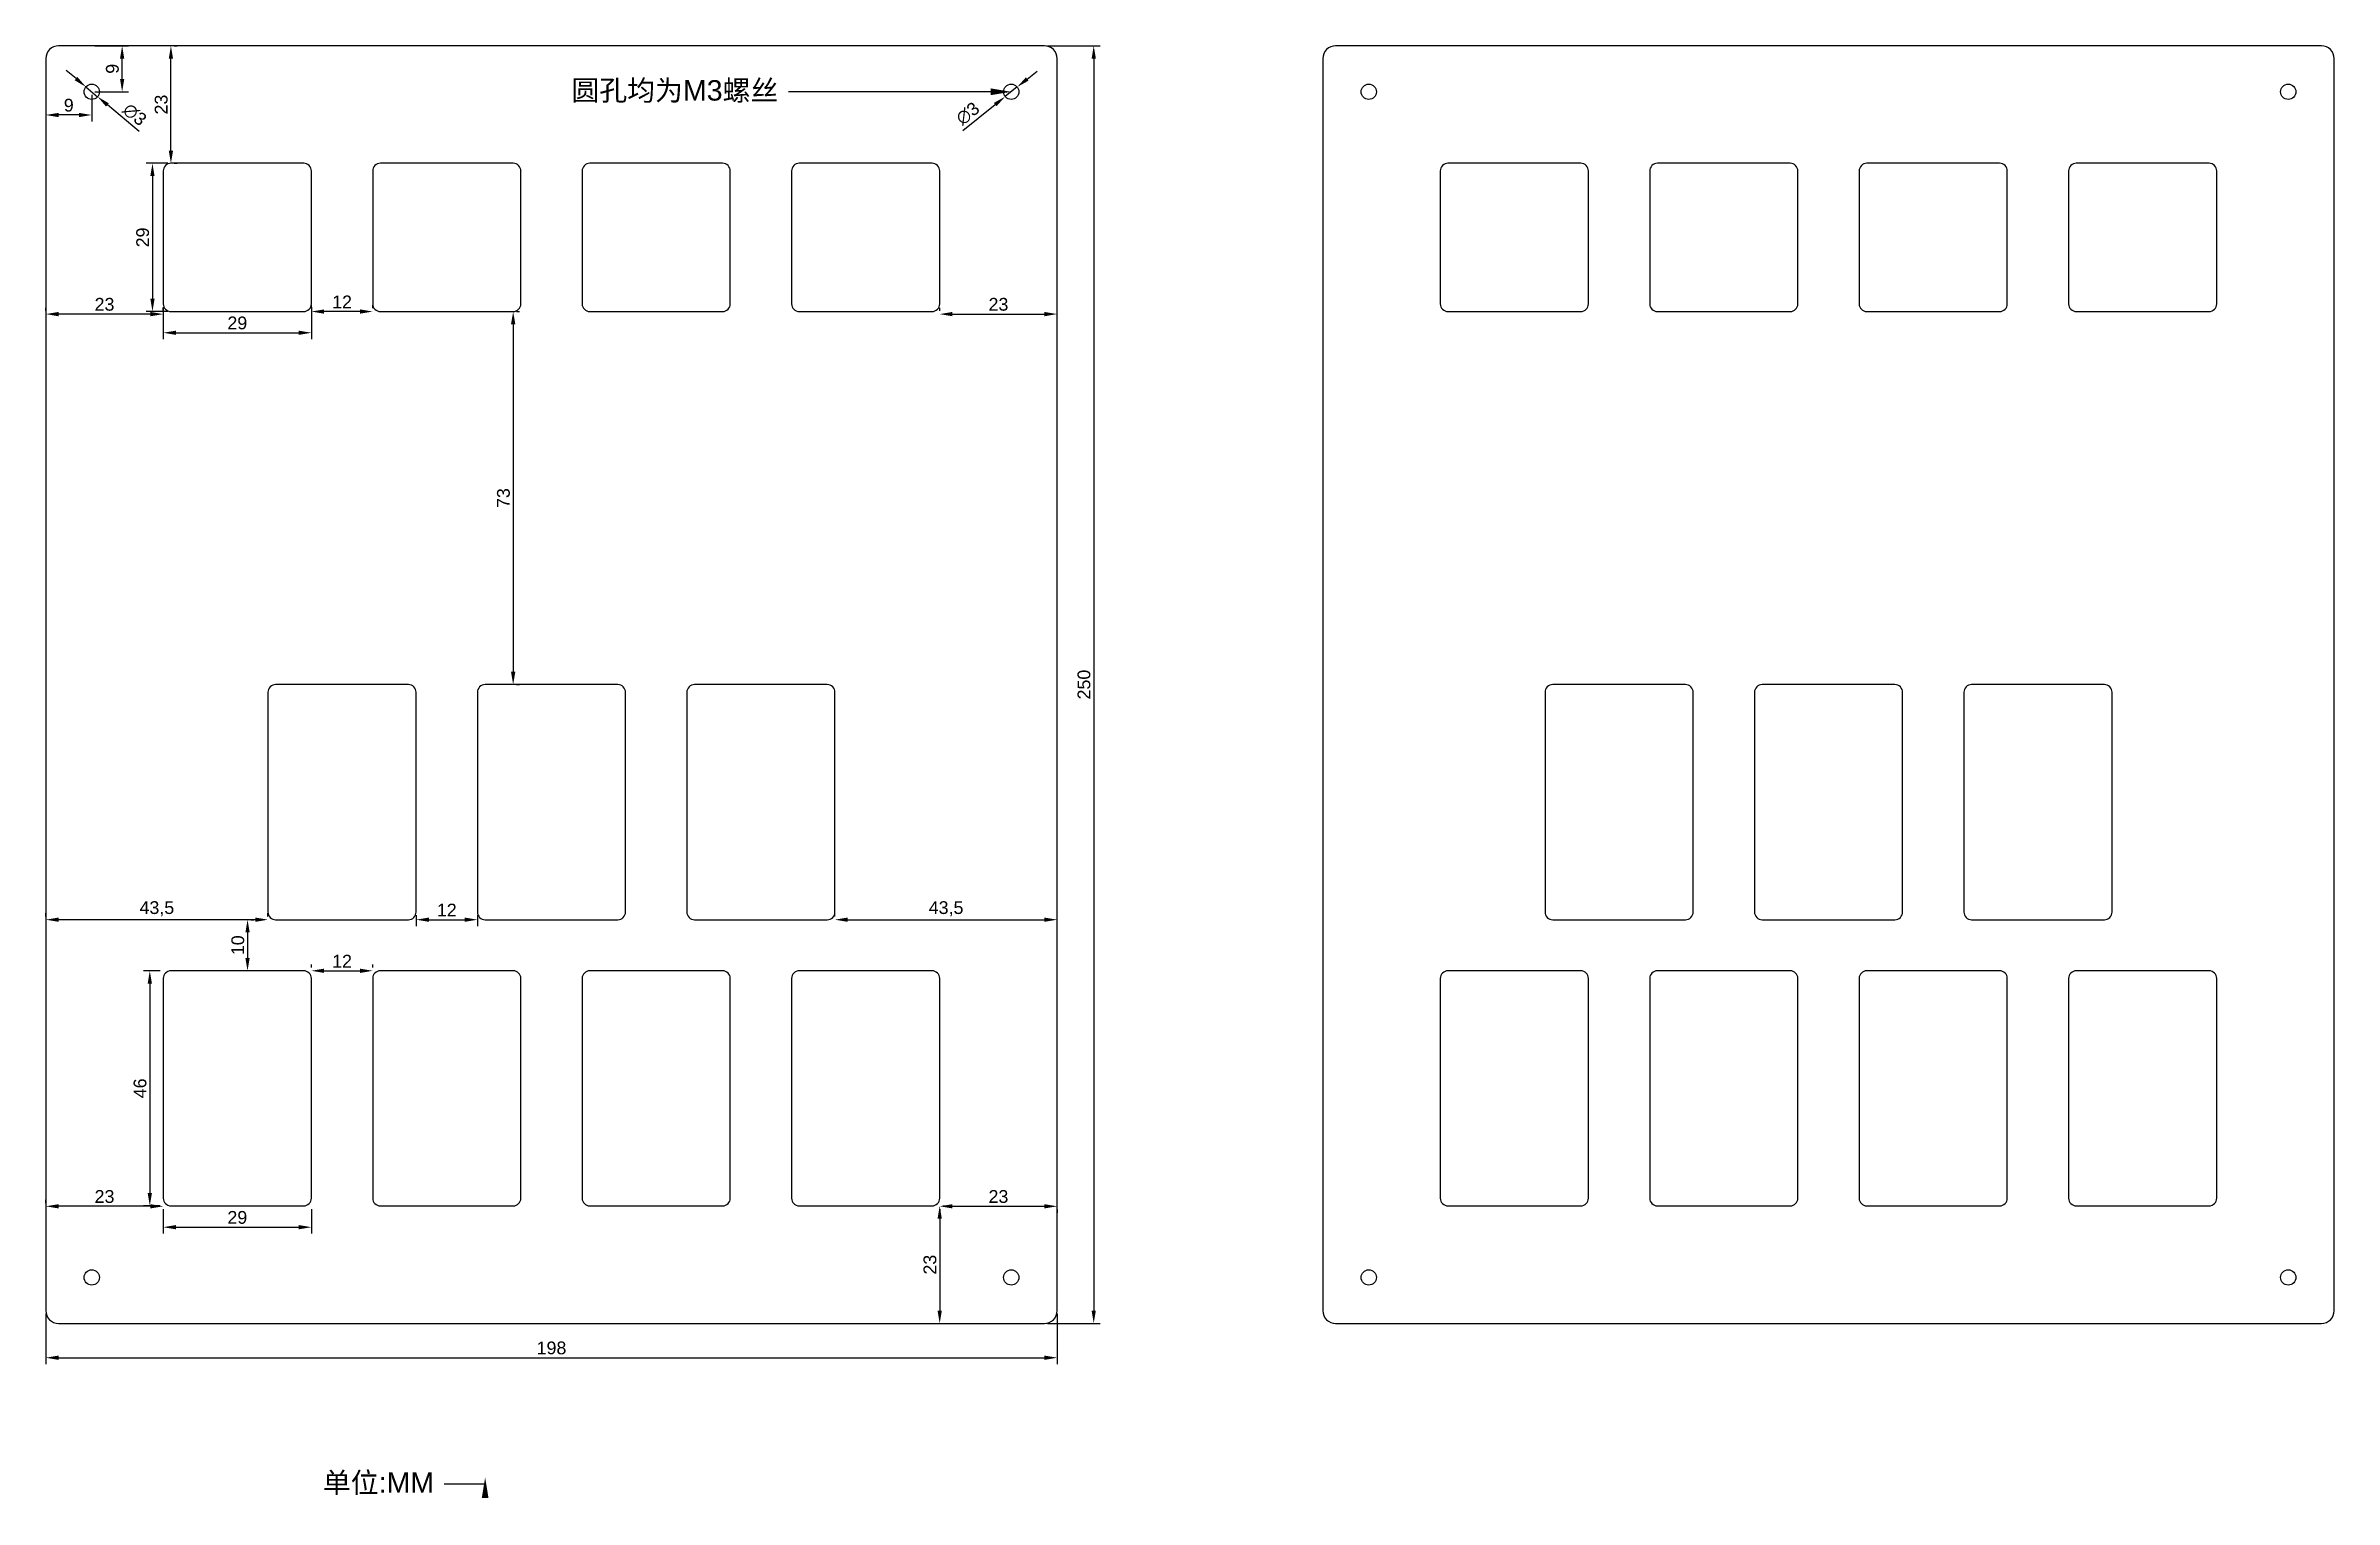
# Model space of a CAD drawing. Header units: millimetres. Extents: x 50 to 498, y 16 to 300.
import ezdxf
from ezdxf import colors
from ezdxf.entities.mleader import LeaderData, LeaderLine
from ezdxf.math import Vec2, Vec3

# ---------------------------------------------------------------- set-up
doc = ezdxf.new("R2010")
doc.units = ezdxf.units.MM
doc.styles.get("Standard").update_dxf_attribs({"font": 'arial.ttf'})
doc.dimstyles.new('ISO-25', dxfattribs={"dimtxt": 2.5, "dimasz": 2.5, "dimexe": 1.25, "dimexo": 0.625, "dimtad": 1, "dimtxsty": 'Standard', "dimcen": 2.5, "dimadec": 0, "dimazin": 0, "dimtfac": 1, "dimtmove": 0, "dimatfit": 3, "dimfxl": 1, "dimarcsym": 0})

# ---------------------------------------------------------------- blocks, each defined once
blk = doc.blocks.new('*D2')
at = {"color": 0, "lineweight": -2, "transparency": 16777216}
for p, q in [((102, 119.62), (102, 120.25)), ((104.5, 119), (111.5, 119)), ((114, 119.62), (114, 120.25))]:
    blk.add_line(p, q, dxfattribs=at)
at = {"color": 0, "transparency": 16777216}
for points in [[(104.5, 119.42), (104.5, 118.58), (102, 119)], [(111.5, 119.42), (111.5, 118.58), (114, 119)]]:
    blk.add_solid(points, dxfattribs=at)
at = {"layer": 'Defpoints', "color": 0, "transparency": 16777216}
for p in [(102, 119), (114, 119), (114, 119)]:
    blk.add_point(p, dxfattribs=at)
at = {"color": 0, "transparency": 16777216, "insert": (108, 120.88), "char_height": 2.5, "attachment_point": 5}
blk.add_mtext('12', dxfattribs=at)
blk = doc.blocks.new('*D6')
at = {"color": 0, "lineweight": -2, "transparency": 16777216}
for p, q in [((204.5, 129.62), (204.5, 130.25)), ((248, 129.62), (248, 130.25)), ((207, 129), (245.5, 129))]:
    blk.add_line(p, q, dxfattribs=at)
at = {"color": 0, "transparency": 16777216}
for points in [[(207, 129.42), (207, 128.58), (204.5, 129)], [(245.5, 129.42), (245.5, 128.58), (248, 129)]]:
    blk.add_solid(points, dxfattribs=at)
at = {"layer": 'Defpoints', "color": 0, "transparency": 16777216}
for p in [(204.5, 129), (248, 129), (248, 129)]:
    blk.add_point(p, dxfattribs=at)
at = {"color": 0, "transparency": 16777216, "insert": (226.25, 131.13), "char_height": 2.5, "attachment_point": 5}
blk.add_mtext('43,5', dxfattribs=at)
blk = doc.blocks.new('*D10')
at = {"color": 0, "lineweight": -2, "transparency": 16777216}
for p, q in [((72.38, 119), (69.12, 119)), ((70.37, 116.5), (70.37, 75.5)), ((72.38, 73), (69.12, 73))]:
    blk.add_line(p, q, dxfattribs=at)
at = {"color": 0, "transparency": 16777216}
for points in [[(69.95, 116.5), (70.78, 116.5), (70.37, 119)], [(69.95, 75.5), (70.78, 75.5), (70.37, 73)]]:
    blk.add_solid(points, dxfattribs=at)
at = {"layer": 'Defpoints', "color": 0, "transparency": 16777216}
for p in [(73, 119), (70.37, 73), (73, 73)]:
    blk.add_point(p, dxfattribs=at)
at = {"color": 0, "transparency": 16777216, "insert": (68.46, 96), "char_height": 2.5, "attachment_point": 5, "rotation": 90}
blk.add_mtext('46', dxfattribs=at)
blk = doc.blocks.new('*D14')
at = {"color": 0, "lineweight": -2, "transparency": 16777216}
for p, q in [((55.93, 293.57), (54.01, 295.17)), ((57.85, 291.96), (60.15, 290.04)), ((68.29, 283.23), (62.07, 288.43))]:
    blk.add_line(p, q, dxfattribs=at)
at = {"color": 0, "transparency": 16777216}
for points in [[(56.2, 293.89), (55.66, 293.25), (57.85, 291.96)], [(62.34, 288.75), (61.8, 288.11), (60.15, 290.04)]]:
    blk.add_solid(points, dxfattribs=at)
at = {"layer": 'Defpoints', "color": 0, "transparency": 16777216}
for p in [(57.85, 291.96), (60.15, 290.04)]:
    blk.add_point(p, dxfattribs=at)
at = {"color": 0, "transparency": 16777216, "insert": (67.4, 286.54), "char_height": 2.5, "attachment_point": 5, "rotation": 320.0923}
blk.add_mtext('∅3', dxfattribs=at)
blk = doc.blocks.new('*D15')
at = {"color": 0, "lineweight": -2, "transparency": 16777216}
for p, q in [((240.17, 291.94), (237.83, 290.06)), ((242.13, 293.49), (244.08, 295.05)), ((229.53, 283.45), (235.87, 288.51))]:
    blk.add_line(p, q, dxfattribs=at)
at = {"color": 0, "transparency": 16777216}
for points in [[(241.87, 293.82), (242.39, 293.17), (240.17, 291.94)], [(235.61, 288.83), (236.13, 288.18), (237.83, 290.06)]]:
    blk.add_solid(points, dxfattribs=at)
at = {"layer": 'Defpoints', "color": 0, "transparency": 16777216}
for p in [(240.17, 291.94), (237.83, 290.06)]:
    blk.add_point(p, dxfattribs=at)
at = {"color": 0, "transparency": 16777216, "insert": (230.5, 286.74), "char_height": 2.5, "attachment_point": 5, "rotation": 38.5666}
blk.add_mtext('∅3', dxfattribs=at)
blk = doc.blocks.new('*D19')
at = {"color": 0, "lineweight": -2, "transparency": 16777216}
for p, q in [((50, 73.54), (50, 74.17)), ((70.5, 72.92), (52.5, 72.92)), ((73, 72.37), (73, 71.67))]:
    blk.add_line(p, q, dxfattribs=at)
at = {"color": 0, "transparency": 16777216}
for points in [[(52.5, 73.33), (52.5, 72.5), (50, 72.92)], [(70.5, 73.33), (70.5, 72.5), (73, 72.92)]]:
    blk.add_solid(points, dxfattribs=at)
at = {"layer": 'Defpoints', "color": 0, "transparency": 16777216}
for p in [(50, 72.92), (50, 72.92), (73, 73)]:
    blk.add_point(p, dxfattribs=at)
at = {"color": 0, "transparency": 16777216, "insert": (61.5, 74.82), "char_height": 2.5, "attachment_point": 5}
blk.add_mtext('23', dxfattribs=at)
blk = doc.blocks.new('*D20')
at = {"color": 0, "lineweight": -2, "transparency": 16777216}
for p, q in [((225, 72.37), (225, 71.67)), ((227.5, 72.92), (245.5, 72.92)), ((248, 72.29), (248, 71.67))]:
    blk.add_line(p, q, dxfattribs=at)
at = {"color": 0, "transparency": 16777216}
for points in [[(227.5, 73.33), (227.5, 72.5), (225, 72.92)], [(245.5, 73.33), (245.5, 72.5), (248, 72.92)]]:
    blk.add_solid(points, dxfattribs=at)
at = {"layer": 'Defpoints', "color": 0, "transparency": 16777216}
for p in [(225, 73), (248, 72.92), (248, 72.92)]:
    blk.add_point(p, dxfattribs=at)
at = {"color": 0, "transparency": 16777216, "insert": (236.5, 74.82), "char_height": 2.5, "attachment_point": 5}
blk.add_mtext('23', dxfattribs=at)
blk = doc.blocks.new('*D22')
at = {"color": 0, "lineweight": -2, "transparency": 16777216}
for p, q in [((89.5, 126.5), (89.5, 121.5)), ((90.12, 129), (90.75, 129)), ((94.87, 119), (88.25, 119))]:
    blk.add_line(p, q, dxfattribs=at)
at = {"color": 0, "transparency": 16777216}
for points in [[(89.08, 126.5), (89.92, 126.5), (89.5, 129)], [(89.08, 121.5), (89.92, 121.5), (89.5, 119)]]:
    blk.add_solid(points, dxfattribs=at)
at = {"layer": 'Defpoints', "color": 0, "transparency": 16777216}
for p in [(89.5, 129), (89.5, 119), (95.5, 119)]:
    blk.add_point(p, dxfattribs=at)
at = {"color": 0, "transparency": 16777216, "insert": (87.6, 124), "char_height": 2.5, "attachment_point": 5, "rotation": 90}
blk.add_mtext('10', dxfattribs=at)
blk = doc.blocks.new('*D24')
at = {"color": 0, "lineweight": -2, "transparency": 16777216}
for p, q in [((225.63, 73), (226.25, 73)), ((225, 70.5), (225, 52.5)), ((225.63, 50), (226.25, 50))]:
    blk.add_line(p, q, dxfattribs=at)
at = {"color": 0, "transparency": 16777216}
for points in [[(224.58, 70.5), (225.42, 70.5), (225, 73)], [(224.58, 52.5), (225.42, 52.5), (225, 50)]]:
    blk.add_solid(points, dxfattribs=at)
at = {"layer": 'Defpoints', "color": 0, "transparency": 16777216}
for p in [(225, 73), (225, 50), (225, 50)]:
    blk.add_point(p, dxfattribs=at)
at = {"color": 0, "transparency": 16777216, "insert": (223.1, 61.5), "char_height": 2.5, "attachment_point": 5, "rotation": 90}
blk.add_mtext('23', dxfattribs=at)
blk = doc.blocks.new('*D25')
at = {"color": 0, "lineweight": -2, "transparency": 16777216}
for p, q in [((73, 72.37), (73, 67.58)), ((102, 72.37), (102, 67.58)), ((75.5, 68.83), (99.5, 68.83))]:
    blk.add_line(p, q, dxfattribs=at)
at = {"color": 0, "transparency": 16777216}
for points in [[(75.5, 69.25), (75.5, 68.41), (73, 68.83)], [(99.5, 69.25), (99.5, 68.41), (102, 68.83)]]:
    blk.add_solid(points, dxfattribs=at)
at = {"layer": 'Defpoints', "color": 0, "transparency": 16777216}
for p in [(73, 73), (102, 73), (102, 68.83)]:
    blk.add_point(p, dxfattribs=at)
at = {"color": 0, "transparency": 16777216, "insert": (87.5, 70.73), "char_height": 2.5, "attachment_point": 5}
blk.add_mtext('29', dxfattribs=at)
blk = doc.blocks.new('*D28')
at = {"color": 0, "lineweight": -2, "transparency": 16777216}
for p, q in [((225, 248.13), (225, 248.75)), ((227.5, 247.5), (245.5, 247.5)), ((248, 248.13), (248, 248.75))]:
    blk.add_line(p, q, dxfattribs=at)
at = {"color": 0, "transparency": 16777216}
for points in [[(227.5, 247.92), (227.5, 247.08), (225, 247.5)], [(245.5, 247.92), (245.5, 247.08), (248, 247.5)]]:
    blk.add_solid(points, dxfattribs=at)
at = {"layer": 'Defpoints', "color": 0, "transparency": 16777216}
for p in [(225, 247.5, 0), (248, 247.5), (248, 247.5)]:
    blk.add_point(p, dxfattribs=at)
at = {"color": 0, "transparency": 16777216, "insert": (236.5, 249.4), "char_height": 2.5, "attachment_point": 5}
blk.add_mtext('23', dxfattribs=at)
blk = doc.blocks.new('*D29')
at = {"color": 0, "lineweight": -2, "transparency": 16777216}
for p, q in [((102, 248.63), (102, 249.25)), ((111.5, 248), (104.5, 248)), ((114, 248.63), (114, 249.25))]:
    blk.add_line(p, q, dxfattribs=at)
at = {"color": 0, "transparency": 16777216}
for points in [[(104.5, 248.42), (104.5, 247.58), (102, 248)], [(111.5, 248.42), (111.5, 247.58), (114, 248)]]:
    blk.add_solid(points, dxfattribs=at)
at = {"layer": 'Defpoints', "color": 0, "transparency": 16777216}
for p in [(102, 248), (102, 248), (114, 248)]:
    blk.add_point(p, dxfattribs=at)
at = {"color": 0, "transparency": 16777216, "insert": (108, 249.88), "char_height": 2.5, "attachment_point": 5}
blk.add_mtext('12', dxfattribs=at)
blk = doc.blocks.new('*D30')
at = {"color": 0, "lineweight": -2, "transparency": 16777216}
for p, q in [((73, 248.88), (73, 242.6)), ((102, 248.88), (102, 242.6)), ((75.5, 243.85), (99.5, 243.85))]:
    blk.add_line(p, q, dxfattribs=at)
at = {"color": 0, "transparency": 16777216}
for points in [[(75.5, 244.26), (75.5, 243.43), (73, 243.85)], [(99.5, 244.26), (99.5, 243.43), (102, 243.85)]]:
    blk.add_solid(points, dxfattribs=at)
at = {"layer": 'Defpoints', "color": 0, "transparency": 16777216}
for p in [(73, 249.5), (102, 249.5), (102, 243.85)]:
    blk.add_point(p, dxfattribs=at)
at = {"color": 0, "transparency": 16777216, "insert": (87.5, 245.75), "char_height": 2.5, "attachment_point": 5}
blk.add_mtext('29', dxfattribs=at)
blk = doc.blocks.new('*D31')
at = {"color": 0, "lineweight": -2, "transparency": 16777216}
for p, q in [((73.88, 277), (69.64, 277)), ((70.89, 274.5), (70.89, 250.5)), ((73.88, 248), (69.64, 248))]:
    blk.add_line(p, q, dxfattribs=at)
at = {"color": 0, "transparency": 16777216}
for points in [[(70.47, 274.5), (71.3, 274.5), (70.89, 277)], [(70.47, 250.5), (71.3, 250.5), (70.89, 248)]]:
    blk.add_solid(points, dxfattribs=at)
at = {"layer": 'Defpoints', "color": 0, "transparency": 16777216}
for p in [(74.5, 277), (70.89, 248), (74.5, 248)]:
    blk.add_point(p, dxfattribs=at)
at = {"color": 0, "transparency": 16777216, "insert": (68.98, 262.5), "char_height": 2.5, "attachment_point": 5, "rotation": 90}
blk.add_mtext('29', dxfattribs=at)
blk = doc.blocks.new('*D32')
at = {"color": 0, "lineweight": -2, "transparency": 16777216}
for p, q in [((50, 248.13), (50, 248.75)), ((70.5, 247.5), (52.5, 247.5)), ((73, 248.13), (73, 248.75))]:
    blk.add_line(p, q, dxfattribs=at)
at = {"color": 0, "transparency": 16777216}
for points in [[(52.5, 247.92), (52.5, 247.08), (50, 247.5)], [(70.5, 247.92), (70.5, 247.08), (73, 247.5)]]:
    blk.add_solid(points, dxfattribs=at)
at = {"layer": 'Defpoints', "color": 0, "transparency": 16777216}
for p in [(50, 247.5), (50, 247.5), (73, 247.5)]:
    blk.add_point(p, dxfattribs=at)
at = {"color": 0, "transparency": 16777216, "insert": (61.5, 249.4), "char_height": 2.5, "attachment_point": 5}
blk.add_mtext('23', dxfattribs=at)
blk = doc.blocks.new('*D35')
at = {"color": 0, "lineweight": -2, "transparency": 16777216}
for p, q in [((122.5, 129.87), (122.5, 127.75)), ((125, 129), (132, 129)), ((134.5, 129.87), (134.5, 127.75))]:
    blk.add_line(p, q, dxfattribs=at)
at = {"color": 0, "transparency": 16777216}
for points in [[(125, 129.42), (125, 128.58), (122.5, 129)], [(132, 129.42), (132, 128.58), (134.5, 129)]]:
    blk.add_solid(points, dxfattribs=at)
at = {"layer": 'Defpoints', "color": 0, "transparency": 16777216}
for p in [(122.5, 130.5), (134.5, 130.5), (134.5, 129)]:
    blk.add_point(p, dxfattribs=at)
at = {"color": 0, "transparency": 16777216, "insert": (128.5, 130.88), "char_height": 2.5, "attachment_point": 5}
blk.add_mtext('12', dxfattribs=at)
blk = doc.blocks.new('*D38')
at = {"color": 0, "lineweight": -2, "transparency": 16777216}
for p, q in [((50, 129.62), (50, 130.25)), ((93.5, 129.62), (93.5, 130.25)), ((91, 129), (52.5, 129))]:
    blk.add_line(p, q, dxfattribs=at)
at = {"color": 0, "transparency": 16777216}
for points in [[(52.5, 129.42), (52.5, 128.58), (50, 129)], [(91, 129.42), (91, 128.58), (93.5, 129)]]:
    blk.add_solid(points, dxfattribs=at)
at = {"layer": 'Defpoints', "color": 0, "transparency": 16777216}
for p in [(50, 129), (50, 129), (93.5, 129)]:
    blk.add_point(p, dxfattribs=at)
at = {"color": 0, "transparency": 16777216, "insert": (71.75, 131.13), "char_height": 2.5, "attachment_point": 5}
blk.add_mtext('43,5', dxfattribs=at)
blk = doc.blocks.new('*D41')
at = {"color": 0, "lineweight": -2, "transparency": 16777216}
for p, q in [((74.5, 279.5), (74.5, 297.5)), ((75.13, 300), (75.75, 300)), ((75.13, 277), (75.75, 277))]:
    blk.add_line(p, q, dxfattribs=at)
at = {"color": 0, "transparency": 16777216}
for points in [[(74.08, 297.5), (74.92, 297.5), (74.5, 300)], [(74.08, 279.5), (74.92, 279.5), (74.5, 277)]]:
    blk.add_solid(points, dxfattribs=at)
at = {"layer": 'Defpoints', "color": 0, "transparency": 16777216}
for p in [(74.5, 300), (74.5, 300), (74.5, 277)]:
    blk.add_point(p, dxfattribs=at)
at = {"color": 0, "transparency": 16777216, "insert": (72.6, 288.5), "char_height": 2.5, "attachment_point": 5, "rotation": 90}
blk.add_mtext('23', dxfattribs=at)
blk = doc.blocks.new('*D42')
at = {"color": 0, "lineweight": -2, "transparency": 16777216}
for p, q in [((142.13, 248), (142.75, 248)), ((141.5, 245.5), (141.5, 177.5)), ((142.13, 175), (142.75, 175))]:
    blk.add_line(p, q, dxfattribs=at)
at = {"color": 0, "transparency": 16777216}
for points in [[(141.08, 245.5), (141.92, 245.5), (141.5, 248)], [(141.08, 177.5), (141.92, 177.5), (141.5, 175)]]:
    blk.add_solid(points, dxfattribs=at)
at = {"layer": 'Defpoints', "color": 0, "transparency": 16777216}
for p in [(141.5, 248), (141.5, 175), (141.5, 175)]:
    blk.add_point(p, dxfattribs=at)
at = {"color": 0, "transparency": 16777216, "insert": (139.6, 211.5), "char_height": 2.5, "attachment_point": 5, "rotation": 90}
blk.add_mtext('73', dxfattribs=at)
blk = doc.blocks.new('*D48')
at = {"color": 0, "lineweight": -2, "transparency": 16777216}
for p, q in [((59.63, 300), (66.2, 300)), ((64.95, 293.5), (64.95, 297.5)), ((59.63, 291), (66.2, 291))]:
    blk.add_line(p, q, dxfattribs=at)
at = {"color": 0, "transparency": 16777216}
for points in [[(64.54, 297.5), (65.37, 297.5), (64.95, 300)], [(64.54, 293.5), (65.37, 293.5), (64.95, 291)]]:
    blk.add_solid(points, dxfattribs=at)
at = {"layer": 'Defpoints', "color": 0, "transparency": 16777216}
for p in [(59, 300), (64.95, 300), (59, 291)]:
    blk.add_point(p, dxfattribs=at)
at = {"color": 0, "transparency": 16777216, "insert": (63.05, 295.5), "char_height": 2.5, "attachment_point": 5, "rotation": 90}
blk.add_mtext('9', dxfattribs=at)
blk = doc.blocks.new('*D49')
at = {"color": 0, "lineweight": -2, "transparency": 16777216}
for p, q in [((50, 290.38), (50, 285.21)), ((59, 290.38), (59, 285.21)), ((56.5, 286.46), (52.5, 286.46))]:
    blk.add_line(p, q, dxfattribs=at)
at = {"color": 0, "transparency": 16777216}
for points in [[(52.5, 286.87), (52.5, 286.04), (50, 286.46)], [(56.5, 286.87), (56.5, 286.04), (59, 286.46)]]:
    blk.add_solid(points, dxfattribs=at)
at = {"layer": 'Defpoints', "color": 0, "transparency": 16777216}
for p in [(50, 291), (59, 291), (50, 286.46)]:
    blk.add_point(p, dxfattribs=at)
at = {"color": 0, "transparency": 16777216, "insert": (54.5, 288.36), "char_height": 2.5, "attachment_point": 5}
blk.add_mtext('9', dxfattribs=at)
blk = doc.blocks.new('*D50')
at = {"color": 0, "lineweight": -2, "transparency": 16777216}
for p, q in [((50, 51.88), (50, 42.04)), ((248, 51.88), (248, 42.04)), ((52.5, 43.29), (245.5, 43.29))]:
    blk.add_line(p, q, dxfattribs=at)
at = {"color": 0, "transparency": 16777216}
for points in [[(52.5, 43.71), (52.5, 42.87), (50, 43.29)], [(245.5, 43.71), (245.5, 42.87), (248, 43.29)]]:
    blk.add_solid(points, dxfattribs=at)
at = {"layer": 'Defpoints', "color": 0, "transparency": 16777216}
for p in [(50, 52.5), (248, 52.5), (248, 43.29)]:
    blk.add_point(p, dxfattribs=at)
at = {"color": 0, "transparency": 16777216, "insert": (149, 45.19), "char_height": 2.5, "attachment_point": 5}
blk.add_mtext('198', dxfattribs=at)
blk = doc.blocks.new('*D51')
at = {"color": 0, "lineweight": -2, "transparency": 16777216}
for p, q in [((246.13, 300), (256.4, 300)), ((255.15, 297.5), (255.15, 52.5)), ((246.13, 50), (256.4, 50))]:
    blk.add_line(p, q, dxfattribs=at)
at = {"color": 0, "transparency": 16777216}
for points in [[(254.74, 297.5), (255.57, 297.5), (255.15, 300)], [(254.74, 52.5), (255.57, 52.5), (255.15, 50)]]:
    blk.add_solid(points, dxfattribs=at)
at = {"layer": 'Defpoints', "color": 0, "transparency": 16777216}
for p in [(245.5, 300), (245.5, 50), (255.15, 50)]:
    blk.add_point(p, dxfattribs=at)
at = {"color": 0, "transparency": 16777216, "insert": (253.25, 175), "char_height": 2.5, "attachment_point": 5, "rotation": 90}
blk.add_mtext('250', dxfattribs=at)

msp = doc.modelspace()

# ---------------------------------------------------------------- linework, layer by layer
for points in [[(52.5, 50), (245.5, 50, 0.4142136), (248, 52.5), (248, 297.5, 0.4142136), (245.5, 300), (52.5, 300, 0.4142136), (50, 297.5), (50, 52.5, 0.4142136)], [(302.5, 50), (495.5, 50, 0.4142136), (498, 52.5), (498, 297.5, 0.4142136), (495.5, 300), (302.5, 300, 0.4142136), (300, 297.5), (300, 52.5, 0.4142136)], [(74.5, 248), (100.5, 248, 0.4142136), (102, 249.5), (102, 275.5, 0.4142136), (100.5, 277), (74.5, 277, 0.4142136), (73, 275.5), (73, 249.5, 0.4142136)], [(115.5, 248), (141.5, 248, 0.4142136), (143, 249.5), (143, 275.5, 0.4142136), (141.5, 277), (115.5, 277, 0.4142136), (114, 275.5), (114, 249.5, 0.4142136)], [(156.5, 248), (182.5, 248, 0.4142136), (184, 249.5), (184, 275.5, 0.4142136), (182.5, 277), (156.5, 277, 0.4142136), (155, 275.5), (155, 249.5, 0.4142136)], [(197.5, 248), (223.5, 248, 0.4142136), (225, 249.5), (225, 275.5, 0.4142136), (223.5, 277), (197.5, 277, 0.4142136), (196, 275.5), (196, 249.5, 0.4142136)], [(324.5, 248), (350.5, 248, 0.4142136), (352, 249.5), (352, 275.5, 0.4142136), (350.5, 277), (324.5, 277, 0.4142136), (323, 275.5), (323, 249.5, 0.4142136)], [(365.5, 248), (391.5, 248, 0.4142136), (393, 249.5), (393, 275.5, 0.4142136), (391.5, 277), (365.5, 277, 0.4142136), (364, 275.5), (364, 249.5, 0.4142136)], [(406.5, 248), (432.5, 248, 0.4142136), (434, 249.5), (434, 275.5, 0.4142136), (432.5, 277), (406.5, 277, 0.4142136), (405, 275.5), (405, 249.5, 0.4142136)], [(447.5, 248), (473.5, 248, 0.4142136), (475, 249.5), (475, 275.5, 0.4142136), (473.5, 277), (447.5, 277, 0.4142136), (446, 275.5), (446, 249.5, 0.4142136)], [(95, 129), (121, 129, 0.4142136), (122.5, 130.5), (122.5, 173.5, 0.4142136), (121, 175), (95, 175, 0.4142136), (93.5, 173.5), (93.5, 130.5, 0.4142136)], [(136, 129), (162, 129, 0.4142136), (163.5, 130.5), (163.5, 173.5, 0.4142136), (162, 175), (136, 175, 0.4142136), (134.5, 173.5), (134.5, 130.5, 0.4142136)], [(177, 129), (203, 129, 0.4142136), (204.5, 130.5), (204.5, 173.5, 0.4142136), (203, 175), (177, 175, 0.4142136), (175.5, 173.5), (175.5, 130.5, 0.4142136)], [(345, 129), (371, 129, 0.4142136), (372.5, 130.5), (372.5, 173.5, 0.4142136), (371, 175), (345, 175, 0.4142136), (343.5, 173.5), (343.5, 130.5, 0.4142136)], [(386, 129), (412, 129, 0.4142136), (413.5, 130.5), (413.5, 173.5, 0.4142136), (412, 175), (386, 175, 0.4142136), (384.5, 173.5), (384.5, 130.5, 0.4142136)], [(427, 129), (453, 129, 0.4142136), (454.5, 130.5), (454.5, 173.5, 0.4142136), (453, 175), (427, 175, 0.4142136), (425.5, 173.5), (425.5, 130.5, 0.4142136)], [(74.5, 73), (100.5, 73, 0.4142136), (102, 74.5), (102, 117.5, 0.4142136), (100.5, 119), (74.5, 119, 0.4142136), (73, 117.5), (73, 74.5, 0.4142136)], [(115.5, 73), (141.5, 73, 0.4142136), (143, 74.5), (143, 117.5, 0.4142136), (141.5, 119), (115.5, 119, 0.4142136), (114, 117.5), (114, 74.5, 0.4142136)], [(156.5, 73), (182.5, 73, 0.4142136), (184, 74.5), (184, 117.5, 0.4142136), (182.5, 119), (156.5, 119, 0.4142136), (155, 117.5), (155, 74.5, 0.4142136)], [(197.5, 73), (223.5, 73, 0.4142136), (225, 74.5), (225, 117.5, 0.4142136), (223.5, 119), (197.5, 119, 0.4142136), (196, 117.5), (196, 74.5, 0.4142136)], [(324.5, 73), (350.5, 73, 0.4142136), (352, 74.5), (352, 117.5, 0.4142136), (350.5, 119), (324.5, 119, 0.4142136), (323, 117.5), (323, 74.5, 0.4142136)], [(365.5, 73), (391.5, 73, 0.4142136), (393, 74.5), (393, 117.5, 0.4142136), (391.5, 119), (365.5, 119, 0.4142136), (364, 117.5), (364, 74.5, 0.4142136)], [(406.5, 73), (432.5, 73, 0.4142136), (434, 74.5), (434, 117.5, 0.4142136), (432.5, 119), (406.5, 119, 0.4142136), (405, 117.5), (405, 74.5, 0.4142136)], [(447.5, 73), (473.5, 73, 0.4142136), (475, 74.5), (475, 117.5, 0.4142136), (473.5, 119), (447.5, 119, 0.4142136), (446, 117.5), (446, 74.5, 0.4142136)]]:
    msp.add_lwpolyline(points, format="xyb", close=True)
for centre in [(59, 291), (239, 291), (309, 291), (489, 291), (59, 59), (239, 59), (309, 59), (489, 59)]:
    msp.add_circle(centre, 1.5)

# ---------------------------------------------------------------- dimensions: what is measured, and where the dimension line sits
for base, p1, p2, picture, middle in [((64.953, 300), (59, 291), (59, 300), '*D48', (63.051, 295.5)), ((74.5, 300), (74.5, 277), (74.5, 300), '*D41', (72.598, 288.5)), ((70.886, 248), (74.5, 277), (74.5, 248), '*D31', (68.984, 262.5)), ((141.5, 175), (141.5, 248), (141.5, 175), '*D42', (139.598, 211.5)), ((89.5, 119), (89.5, 129), (95.5, 119), '*D22', (87.599, 124)), ((70.366, 73), (73, 119), (73, 73), '*D10', (68.465, 96)), ((225, 50), (225, 73), (225, 50), '*D24', (223.098, 61.5))]:
    dim = msp.add_linear_dim(base=base, p1=p1, p2=p2, angle=90, dimstyle='ISO-25')
    dim.commit()
    dim.dimension.update_dxf_attribs({"geometry": picture, "text_midpoint": middle})
dim = msp.add_aligned_dim(p1=(245.5, 300), p2=(245.5, 50), distance=9.652, dimstyle='ISO-25')
dim.commit()
dim.dimension.update_dxf_attribs({"geometry": '*D51', "text_midpoint": (253.251, 175)})
for p1, p2, picture, middle in [((57.849, 291.962), (60.151, 290.038), '*D14', (67.402, 286.543)), ((240.173, 291.935), (237.827, 290.065), '*D15', (230.496, 286.741))]:
    dim = msp.add_diameter_dim_2p(p1=p1, p2=p2, dimstyle='ISO-25')
    dim.commit()
    dim.dimension.update_dxf_attribs({"geometry": picture, "text_midpoint": middle})
for base, p1, p2, picture, middle in [((50, 286.456), (59, 291), (50, 291), '*D49', (54.5, 288.357)), ((50, 247.5), (73, 247.5), (50, 247.5), '*D32', (61.5, 249.402)), ((102, 248), (114, 248), (102, 248), '*D29', (108, 249.88)), ((248, 247.5), (225, 247.5, 0), (248, 247.5), '*D28', (236.5, 249.402)), ((102, 243.847), (73, 249.5), (102, 249.5), '*D30', (87.5, 245.748)), ((50, 129), (93.5, 129), (50, 129), '*D38', (71.75, 131.127)), ((134.5, 129), (122.5, 130.5), (134.5, 130.5), '*D35', (128.5, 130.88)), ((248, 129), (204.5, 129), (248, 129), '*D6', (226.25, 131.127)), ((114, 119), (102, 119), (114, 119), '*D2', (108, 120.88)), ((50, 72.917), (73, 73), (50, 72.917), '*D19', (61.5, 74.819)), ((248, 72.917), (225, 73), (248, 72.917), '*D20', (236.5, 74.819)), ((102, 68.829), (73, 73), (102, 73), '*D25', (87.5, 70.73)), ((248, 43.291), (50, 52.5), (248, 52.5), '*D50', (149, 45.193))]:
    dim = msp.add_linear_dim(base=base, p1=p1, p2=p2, dimstyle='ISO-25')
    dim.commit()
    dim.dimension.update_dxf_attribs({"geometry": picture, "text_midpoint": middle})

# ---------------------------------------------------------------- leaders
ml = msp.add_multileader_mtext('Standard')
ml.set_content('{\\fSimSun|b0|i0|c134|p2;圆孔均为}M3{\\fSimSun|b0|i0|c134|p2;螺丝}', color=256)
ml.set_leader_properties()
ml.build(insert=Vec2(0, 0))
ctx = ml.context
ctx.base_point, ctx.plane_origin = Vec3(150.304, 291), Vec3(239, 291)
ctx.text_align_type = 2
notes = []
notes.append((ctx, [(0, (1, 1, 0), (203.407, 291), (-1, 0), 8, [(0, [(239, 291)], 0, [])])]))
ctx.mtext.insert, ctx.mtext.alignment, ctx.mtext.flow_direction = Vec3(193.407, 293.279), 3, 5
ml = msp.add_multileader_mtext('Standard')
ml.set_content('{\\fSimSun|b0|i0|c134|p2;单位}:MM', color=256)
ml.set_leader_properties()
ml.build(insert=Vec2(0, 0))
ctx = ml.context
ctx.base_point, ctx.plane_origin = Vec3(102.401, 18.574), Vec3(136.014, 19.856)
ctx.text_align_type = 2
notes.append((ctx, [(0, (1, 1, 0), (136.014, 18.574), (-1, 0), 8, [(0, [(136.014, 19.856)], 0, [])])]))
ctx.mtext.insert, ctx.mtext.alignment, ctx.mtext.flow_direction = Vec3(126.014, 20.853), 3, 5
for ctx, leaders in notes:
    for number, flags, end, landing, length, lines in leaders:
        leader = LeaderData()
        leader.index, (leader.has_last_leader_line, leader.has_dogleg_vector, leader.attachment_direction) = number, flags
        leader.last_leader_point, leader.dogleg_vector, leader.dogleg_length = Vec3(end), Vec3(landing), length
        for number, points, colour, breaks in lines:
            line = LeaderLine()
            line.index, line.vertices, line.color, line.breaks = number, Vec3.list(points), colors.encode_raw_color(colour), breaks
            leader.lines.append(line)
        ctx.leaders.append(leader)

doc.saveas('drawing.dxf')
